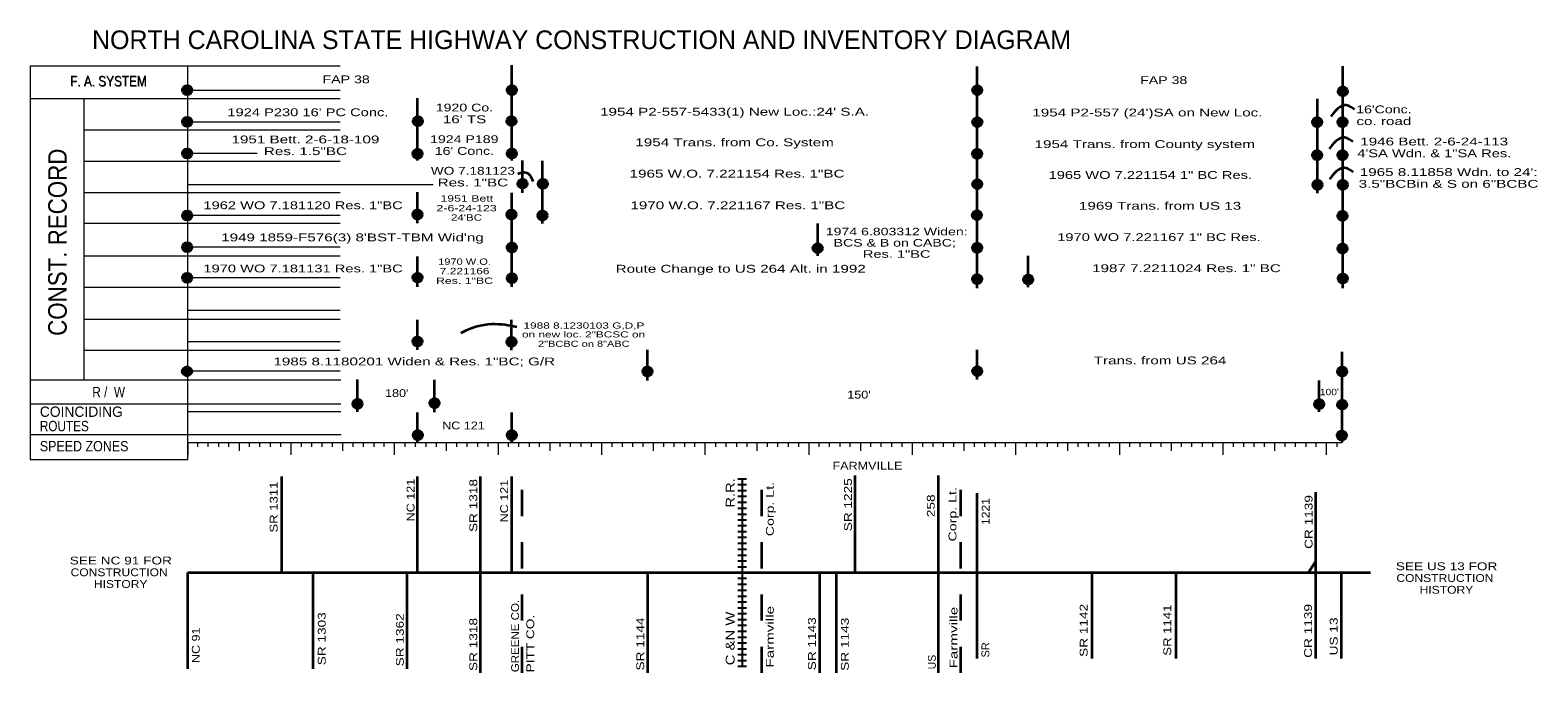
# Model space of a CAD drawing. Extents: x -5.26 to 3.89, y -6.45 to -0.4.
# Drawn here: x -5.26 to 0.51, y -2.86 to -0.4 of the extents above; entities that cross this region are included whole.
import ezdxf
from ezdxf.enums import TextEntityAlignment as Align

# ---------------------------------------------------------------- set-up
doc = ezdxf.new("R2010")
doc.units = 0
doc.header["$LTSCALE"] = 0.012
doc.linetypes.add('DOT_DASHED', pattern=[7.7, 5, -1.2, 0.3, -1.2])
doc.linetypes.add('MEDIUM_DASHED', pattern=[4.5, 3, -1.5])
doc.layers.add('1', color=7, linetype='Continuous', lineweight=13)

msp = doc.modelspace()

# ---------------------------------------------------------------- hatches: boundary and pattern name
at = {"layer": '1'}
for points in [[(-4.64019, -0.62692, 1), (-4.67602, -0.62692, 1)], [(-3.39807, -0.6265, 1), (-3.4339, -0.6265, 1)], [(-1.61609, -0.62585, 1), (-1.65192, -0.62585, 1)], [(-0.21709, -0.63085, 1), (-0.25292, -0.63085, 1)], [(-4.64019, -0.74792, 1), (-4.67602, -0.74792, 1)], [(-3.75753, -0.74465, 1), (-3.79336, -0.74465, 1)], [(-3.39881, -0.74442, 1), (-3.43464, -0.74442, 1)], [(-1.61599, -0.74845, 1), (-1.65182, -0.74845, 1)], [(-0.31537, -0.74931, 1), (-0.3512, -0.74931, 1)], [(-0.21837, -0.74931, 1), (-0.2542, -0.74931, 1)], [(-4.64019, -0.86892, 1), (-4.67602, -0.86892, 1)], [(-3.75908, -0.8705, 1), (-3.79491, -0.8705, 1)], [(-3.39786, -0.86833, 1), (-3.43369, -0.86833, 1)], [(-1.61668, -0.87042, 1), (-1.65251, -0.87042, 1)], [(-0.31537, -0.87542, 1), (-0.3512, -0.87542, 1)], [(-0.21837, -0.87542, 1), (-0.2542, -0.87542, 1)], [(-3.35726, -0.98436, 1), (-3.39309, -0.98436, 1)], [(-3.27909, -0.9847, 1), (-3.31492, -0.9847, 1)], [(-1.61609, -0.98655, 1), (-1.65192, -0.98655, 1)], [(-0.31409, -0.98879, 1), (-0.34992, -0.98879, 1)], [(-0.21709, -0.98879, 1), (-0.25292, -0.98879, 1)], [(-4.64019, -1.10592, 1), (-4.67602, -1.10592, 1)], [(-3.75835, -1.10233, 1), (-3.79418, -1.10233, 1)], [(-3.39845, -1.10233, 1), (-3.43428, -1.10233, 1)], [(-3.2801, -1.1062, 1), (-3.31593, -1.1062, 1)], [(-1.61737, -1.10502, 1), (-1.6532, -1.10502, 1)], [(-0.21837, -1.10726, 1), (-0.2542, -1.10726, 1)], [(-4.64019, -1.22692, 1), (-4.67602, -1.22692, 1)], [(-3.39765, -1.22919, 1), (-3.43348, -1.22919, 1)], [(-2.2271, -1.23137, 1), (-2.26293, -1.23137, 1)], [(-1.61668, -1.23009, 1), (-1.65251, -1.23009, 1)], [(-0.21837, -1.23233, 1), (-0.2542, -1.23233, 1)], [(-4.64019, -1.34492, 1), (-4.67602, -1.34492, 1)], [(-3.75915, -1.34409, 1), (-3.79498, -1.34409, 1)], [(-3.39765, -1.34568, 1), (-3.43348, -1.34568, 1)], [(-1.61616, -1.35003, 1), (-1.65199, -1.35003, 1)], [(-1.42162, -1.35106, 1), (-1.45745, -1.35106, 1)], [(-0.21703, -1.3474, 1), (-0.25286, -1.3474, 1)], [(-3.75809, -1.58868, 1), (-3.79392, -1.58868, 1)], [(-3.39873, -1.5894, 1), (-3.43456, -1.5894, 1)], [(-4.64076, -1.70273, 1), (-4.67659, -1.70273, 1)], [(-2.87825, -1.7038, 1), (-2.91408, -1.7038, 1)], [(-1.61609, -1.70172, 1), (-1.65192, -1.70172, 1)], [(-0.22001, -1.70331, 1), (-0.25584, -1.70331, 1)], [(-3.98833, -1.82717, 1), (-4.02416, -1.82717, 1)], [(-3.69381, -1.82511, 1), (-3.72964, -1.82511, 1)], [(-0.30828, -1.82806, 1), (-0.34411, -1.82806, 1)], [(-0.22001, -1.83041, 1), (-0.25584, -1.83041, 1)], [(-3.75704, -1.9476, 1), (-3.79287, -1.9476, 1)], [(-3.39704, -1.9476, 1), (-3.43287, -1.9476, 1)], [(-0.22079, -1.94843, 1), (-0.25662, -1.94843, 1)]]:
    msp.add_hatch(color=256, dxfattribs=at).paths.add_polyline_path(points)

# ---------------------------------------------------------------- linework, layer by layer
for p, q in [((-5.259, -0.533), (-5.259, -2.04)), ((-5.259, -0.533), (-4.073, -0.533)), ((-4.656, -0.626), (-4.073, -0.626)), ((-5.259, -0.658), (-4.073, -0.658)), ((-5.053, -0.658), (-5.053, -1.735)), ((-4.656, -0.747), (-4.073, -0.747)), ((-5.053, -0.778), (-4.073, -0.778)), ((-5.053, -0.898), (-4.073, -0.898)), ((-4.656, -0.868), (-4.39, -0.868)), ((-5.053, -1.018), (-4.073, -1.018)), ((-4.656, -0.988), (-3.717, -0.988)), ((-5.053, -1.135), (-4.073, -1.135)), ((-4.656, -1.105), (-4.073, -1.105)), ((-5.053, -1.26), (-4.073, -1.26)), ((-4.656, -1.226), (-4.073, -1.226)), ((-5.053, -1.381), (-4.073, -1.381)), ((-4.656, -1.344), (-4.073, -1.344)), ((-4.656, -1.469), (-4.073, -1.469)), ((-5.053, -1.503), (-4.073, -1.503)), ((-4.656, -1.589), (-4.073, -1.589)), ((-5.053, -1.622), (-4.073, -1.622)), ((-4.656, -1.701), (-4.073, -1.701)), ((-5.259, -1.735), (-4.07, -1.735)), ((-5.259, -1.827), (-4.07, -1.827)), ((-4.656, -1.856), (-4.07, -1.856)), ((-5.259, -1.944), (-4.069, -1.944)), ((-4.656, -1.975), (-4.656, -2.023)), ((-4.656, -1.975), (-0.238, -1.975)), ((-4.617, -1.992), (-4.617, -1.975)), ((-4.578, -1.992), (-4.578, -1.975)), ((-4.537, -1.992), (-4.537, -1.975)), ((-4.498, -1.992), (-4.498, -1.975)), ((-4.458, -2.007), (-4.458, -1.975)), ((-4.419, -1.992), (-4.419, -1.975)), ((-4.38, -1.992), (-4.38, -1.975)), ((-4.339, -1.992), (-4.339, -1.975)), ((-4.3, -1.992), (-4.3, -1.975)), ((-4.26, -2.023), (-4.26, -1.975)), ((-4.221, -1.992), (-4.221, -1.975)), ((-4.181, -1.992), (-4.181, -1.975)), ((-4.141, -1.992), (-4.141, -1.975)), ((-4.102, -1.992), (-4.102, -1.975)), ((-4.062, -2.007), (-4.062, -1.975)), ((-4.023, -1.992), (-4.023, -1.975)), ((-3.983, -1.992), (-3.983, -1.975)), ((-3.943, -1.992), (-3.943, -1.975)), ((-3.904, -1.992), (-3.904, -1.975)), ((-3.864, -2.023), (-3.864, -1.975)), ((-3.824, -1.992), (-3.824, -1.975)), ((-3.784, -1.992), (-3.784, -1.975)), ((-3.744, -1.992), (-3.744, -1.975)), ((-3.704, -1.992), (-3.704, -1.975)), ((-3.665, -2.007), (-3.665, -1.975)), ((-3.626, -1.992), (-3.626, -1.975)), ((-3.586, -1.992), (-3.586, -1.975)), ((-3.546, -1.992), (-3.546, -1.975)), ((-3.506, -1.992), (-3.506, -1.975)), ((-3.467, -2.023), (-3.467, -1.975)), ((-3.428, -1.992), (-3.428, -1.975)), ((-3.389, -1.992), (-3.389, -1.975)), ((-3.348, -1.992), (-3.348, -1.975)), ((-3.309, -1.992), (-3.309, -1.975)), ((-3.269, -2.007), (-3.269, -1.975)), ((-3.23, -1.992), (-3.23, -1.975)), ((-3.191, -1.992), (-3.191, -1.975)), ((-3.15, -1.992), (-3.15, -1.975)), ((-3.111, -1.992), (-3.111, -1.975)), ((-3.071, -2.023), (-3.071, -1.975)), ((-3.032, -1.992), (-3.032, -1.975)), ((-2.992, -1.992), (-2.992, -1.975)), ((-2.952, -1.992), (-2.952, -1.975)), ((-2.913, -1.992), (-2.913, -1.975)), ((-2.873, -2.007), (-2.873, -1.975)), ((-2.834, -1.992), (-2.834, -1.975)), ((-2.794, -1.992), (-2.794, -1.975)), ((-2.754, -1.992), (-2.754, -1.975)), ((-2.715, -1.992), (-2.715, -1.975)), ((-2.675, -2.023), (-2.675, -1.975)), ((-2.635, -1.992), (-2.635, -1.975)), ((-2.595, -1.992), (-2.595, -1.975)), ((-2.555, -1.992), (-2.555, -1.975)), ((-2.515, -1.992), (-2.515, -1.975)), ((-2.476, -2.007), (-2.476, -1.975)), ((-2.437, -1.992), (-2.437, -1.975)), ((-2.397, -1.992), (-2.397, -1.975)), ((-2.357, -1.992), (-2.357, -1.975)), ((-2.317, -1.992), (-2.317, -1.975)), ((-2.278, -2.023), (-2.278, -1.975)), ((-2.239, -1.992), (-2.239, -1.975)), ((-2.2, -1.992), (-2.2, -1.975)), ((-2.159, -1.992), (-2.159, -1.975)), ((-2.12, -1.992), (-2.12, -1.975)), ((-2.08, -2.007), (-2.08, -1.975)), ((-2.041, -1.992), (-2.041, -1.975)), ((-2.002, -1.992), (-2.002, -1.975)), ((-1.961, -1.992), (-1.961, -1.975)), ((-1.922, -1.992), (-1.922, -1.975)), ((-1.882, -2.023), (-1.882, -1.975)), ((-1.843, -1.992), (-1.843, -1.975)), ((-1.803, -1.992), (-1.803, -1.975)), ((-1.763, -1.992), (-1.763, -1.975)), ((-1.724, -1.992), (-1.724, -1.975)), ((-1.684, -2.007), (-1.684, -1.975)), ((-1.645, -1.992), (-1.645, -1.975)), ((-1.605, -1.992), (-1.605, -1.975)), ((-1.565, -1.992), (-1.565, -1.975)), ((-1.526, -1.992), (-1.526, -1.975)), ((-1.486, -2.023), (-1.486, -1.975)), ((-1.446, -1.992), (-1.446, -1.975)), ((-1.406, -1.992), (-1.406, -1.975)), ((-1.366, -1.992), (-1.366, -1.975)), ((-1.326, -1.992), (-1.326, -1.975)), ((-1.287, -2.007), (-1.287, -1.975)), ((-1.248, -1.992), (-1.248, -1.975)), ((-1.208, -1.992), (-1.208, -1.975)), ((-1.168, -1.992), (-1.168, -1.975)), ((-1.128, -1.992), (-1.128, -1.975)), ((-1.089, -2.023), (-1.089, -1.975)), ((-1.05, -1.992), (-1.05, -1.975)), ((-1.011, -1.992), (-1.011, -1.975)), ((-0.97, -1.992), (-0.97, -1.975)), ((-0.931, -1.992), (-0.931, -1.975)), ((-0.891, -2.007), (-0.891, -1.975)), ((-0.852, -1.992), (-0.852, -1.975)), ((-0.813, -1.992), (-0.813, -1.975)), ((-0.772, -1.992), (-0.772, -1.975)), ((-0.733, -1.992), (-0.733, -1.975)), ((-0.693, -2.023), (-0.693, -1.975)), ((-0.654, -1.992), (-0.654, -1.975)), ((-0.614, -1.992), (-0.614, -1.975)), ((-0.574, -1.992), (-0.574, -1.975)), ((-0.535, -1.992), (-0.535, -1.975)), ((-0.495, -2.007), (-0.495, -1.975)), ((-0.456, -1.992), (-0.456, -1.975)), ((-0.416, -1.992), (-0.416, -1.975)), ((-0.376, -1.992), (-0.376, -1.975)), ((-0.337, -1.992), (-0.337, -1.975)), ((-0.297, -2.023), (-0.297, -1.975)), ((-0.257, -1.992), (-0.257, -1.975)), ((-5.259, -2.04), (-4.656, -2.04))]:
    msp.add_line(p, q, dxfattribs=at)
at = {"layer": '1', "lineweight": 35}
for p, q in [((-3.416, -0.896), (-3.416, -0.531)), ((-1.634, -1.384), (-1.634, -0.536)), ((-0.235, -1.384), (-0.235, -0.535)), ((-3.776, -0.896), (-3.776, -0.657)), ((-0.332, -1.021), (-0.332, -0.66)), ((-3.375, -1.02), (-3.375, -0.896)), ((-3.298, -1.137), (-3.298, -0.897)), ((-3.776, -1.136), (-3.776, -1.017)), ((-3.416, -1.379), (-3.416, -1.019)), ((-2.245, -1.26), (-2.245, -1.137)), ((-3.776, -1.379), (-3.776, -1.263)), ((-1.44, -1.381), (-1.44, -1.261)), ((-3.776, -1.621), (-3.776, -1.506)), ((-3.417, -1.622), (-3.417, -1.506)), ((-2.896, -1.738), (-2.896, -1.621)), ((-1.634, -1.734), (-1.634, -1.621)), ((-0.238, -1.975), (-0.238, -1.628)), ((-4.006, -1.858), (-4.006, -1.734)), ((-3.712, -1.859), (-3.712, -1.735)), ((-0.326, -1.858), (-0.326, -1.738)), ((-3.776, -1.978), (-3.776, -1.86)), ((-3.416, -1.978), (-3.416, -1.86)), ((-4.296, -2.473), (-4.296, -2.105)), ((-3.776, -2.473), (-3.776, -2.105)), ((-3.536, -2.857), (-3.536, -2.105)), ((-3.416, -2.473), (-3.416, -2.105)), ((-2.101, -2.473), (-2.101, -2.102)), ((-1.782, -2.857), (-1.782, -2.102)), ((-1.634, -2.802), (-1.634, -2.169)), ((-0.339, -2.802), (-0.339, -2.165)), ((-4.656, -2.473), (-1.634, -2.473)), ((-4.656, -2.841), (-4.656, -2.473)), ((-4.176, -2.841), (-4.176, -2.473)), ((-3.816, -2.841), (-3.816, -2.473)), ((-2.895, -2.857), (-2.895, -2.473)), ((-2.237, -2.857), (-2.237, -2.473)), ((-2.173, -2.857), (-2.173, -2.473)), ((-1.634, -2.473), (-0.129, -2.473)), ((-1.194, -2.802), (-1.194, -2.473)), ((-0.873, -2.802), (-0.873, -2.473)), ((-0.367, -2.473), (-0.339, -2.429)), ((-0.24, -2.802), (-0.24, -2.473))]:
    msp.add_line(p, q, dxfattribs=at)
at = {"layer": '1', "linetype": 'DOT_DASHED', "lineweight": 35}
msp.add_line((-3.376, -2.857), (-3.376, -2.105), dxfattribs=at)
at = {"layer": '1', "lineweight": 25}
for p, q in [((-2.55, -2.114), (-2.517, -2.114)), ((-2.533, -2.832), (-2.533, -2.114)), ((-2.55, -2.136), (-2.517, -2.136)), ((-2.55, -2.159), (-2.517, -2.159)), ((-2.55, -2.181), (-2.517, -2.181)), ((-2.55, -2.204), (-2.517, -2.204)), ((-2.55, -2.226), (-2.517, -2.226)), ((-2.55, -2.249), (-2.517, -2.249)), ((-2.55, -2.271), (-2.517, -2.271)), ((-2.55, -2.293), (-2.517, -2.293)), ((-2.55, -2.316), (-2.517, -2.316)), ((-2.55, -2.338), (-2.517, -2.338)), ((-2.55, -2.361), (-2.517, -2.361)), ((-2.55, -2.383), (-2.517, -2.383)), ((-2.55, -2.406), (-2.517, -2.406)), ((-2.55, -2.428), (-2.517, -2.428)), ((-2.55, -2.451), (-2.517, -2.451)), ((-2.55, -2.495), (-2.517, -2.495)), ((-2.55, -2.518), (-2.517, -2.518)), ((-2.55, -2.54), (-2.517, -2.54)), ((-2.55, -2.563), (-2.517, -2.563)), ((-2.55, -2.585), (-2.517, -2.585)), ((-2.55, -2.608), (-2.517, -2.608)), ((-2.55, -2.63), (-2.517, -2.63)), ((-2.55, -2.653), (-2.517, -2.653)), ((-2.55, -2.675), (-2.517, -2.675)), ((-2.55, -2.697), (-2.517, -2.697)), ((-2.55, -2.72), (-2.517, -2.72)), ((-2.55, -2.742), (-2.517, -2.742)), ((-2.55, -2.765), (-2.517, -2.765)), ((-2.55, -2.787), (-2.517, -2.787)), ((-2.55, -2.81), (-2.517, -2.81)), ((-2.55, -2.832), (-2.517, -2.832))]:
    msp.add_line(p, q, dxfattribs=at)
at = {"layer": '1', "linetype": 'MEDIUM_DASHED', "lineweight": 35}
for p, q in [((-2.459, -2.857), (-2.459, -2.105)), ((-1.697, -2.857), (-1.697, -2.105))]:
    msp.add_line(p, q, dxfattribs=at)
at = {"layer": '1'}
msp.add_lwpolyline([(-4.656, -2.04), (-4.656, -1.722), (-4.656, -0.533)], dxfattribs=at)
at = {"layer": '1', "lineweight": 35}
for centre in [(-4.65811, -0.62692), (-3.41598, -0.6265), (-1.63401, -0.62585), (-0.23501, -0.63085), (-4.65811, -0.74792), (-3.77544, -0.74465), (-3.41672, -0.74442), (-1.63391, -0.74845), (-0.33328, -0.74931), (-0.23628, -0.74931), (-4.65811, -0.86892), (-3.77699, -0.8705), (-3.41577, -0.86833), (-1.63459, -0.87042), (-0.33328, -0.87542), (-0.23628, -0.87542), (-3.37517, -0.98436), (-3.29701, -0.9847), (-1.63401, -0.98655), (-0.33201, -0.98879), (-0.23501, -0.98879), (-4.65811, -1.10592), (-3.77627, -1.10233), (-3.41636, -1.10233), (-3.29802, -1.1062), (-1.63528, -1.10502), (-0.23628, -1.10726), (-4.65811, -1.22692), (-3.41556, -1.22919), (-2.24501, -1.23137), (-1.63459, -1.23009), (-0.23628, -1.23233), (-4.65811, -1.34492), (-3.77706, -1.34409), (-3.41556, -1.34568), (-1.63407, -1.35003), (-1.43953, -1.35106), (-0.23495, -1.3474), (-3.77601, -1.58868), (-3.41665, -1.5894), (-4.65868, -1.70273), (-2.89616, -1.7038), (-1.63401, -1.70172), (-0.23792, -1.70331), (-4.00624, -1.82717), (-3.71172, -1.82511), (-0.3262, -1.82806), (-0.23792, -1.83041), (-3.77496, -1.9476), (-3.41496, -1.9476), (-0.23871, -1.94843)]:
    msp.add_circle(centre, 0.01792, dxfattribs=at)
for points in [[(-0.191, -0.7), (-0.195, -0.696), (-0.222, -0.675), (-0.253, -0.69), (-0.281, -0.727)], [(-0.197, -0.824), (-0.201, -0.82), (-0.228, -0.799), (-0.259, -0.814), (-0.287, -0.851)], [(-0.196, -0.94), (-0.2, -0.936), (-0.227, -0.915), (-0.258, -0.93), (-0.286, -0.967)], [(-3.393, -0.948), (-3.384, -0.942), (-3.36, -0.935), (-3.343, -0.953), (-3.335, -0.976)], [(-3.396, -1.534), (-3.409, -1.53), (-3.48, -1.516), (-3.552, -1.528), (-3.611, -1.556)]]:
    msp.add_open_spline(points, degree=3, dxfattribs=at)

# ---------------------------------------------------------------- texts
at = {"layer": '1'}
for s, height, p in [('NORTH CAROLINA STATE HIGHWAY CONSTRUCTION AND INVENTORY DIAGRAM', 0.07133, (-5.022, -0.469)), ('COINCIDING', 0.03961, (-5.222, -1.877))]:
    msp.add_text(s, height=height, dxfattribs=at).set_placement(p)
for s, height, width, p in [('F. A. SYSTEM', 0.03962, 0.85, (-4.96, -0.611)), ('F. A. SYSTEM', 0.03962, 0.85, (-4.958, -0.613)), ('FAP 38', 0.03, 1.35, (-4.0495, -0.6)), ('FAP 38', 0.03, 1.35, (-0.9205, -0.603)), ('1920 Co.', 0.03, 1.35, (-3.597, -0.708)), ("1954 P2-557-5433(1) New Loc.:24' S.A.", 0.03, 1.45, (-2.563, -0.724)), ("16'Conc.", 0.03, 1.35, (-0.078, -0.715)), ("1924 P230 16' PC Conc.", 0.03, 1.4, (-4.196, -0.726)), ("16' TS", 0.03, 1.45, (-3.5965, -0.753)), ("1954 P2-557 (24')SA on New Loc.", 0.03, 1.45, (-0.983, -0.727)), ('co. road', 0.03, 1.45, (-0.078, -0.76)), ('1951 Bett. 2-6-18-109', 0.03, 1.45, (-4.2055, -0.83)), ('1924 P189', 0.03, 1.35, (-3.5975, -0.829)), ('1946 Bett. 2-6-24-113', 0.03, 1.45, (0.1145, -0.838)), ('Res. 1.5"BC', 0.03, 1.45, (-4.2055, -0.875)), ("16' Conc.", 0.03, 1.35, (-3.597, -0.874)), ('1954 Trans. from Co. System', 0.03, 1.45, (-2.563, -0.841)), ('1954 Trans. from County system', 0.03, 1.45, (-0.993, -0.848)), ('4\'SA Wdn. & 1"SA Res.', 0.03, 1.4, (0.115, -0.883)), ('WO 7.181123', 0.03, 1.3, (-3.5645, -0.95)), ('Res. 1"BC', 0.03, 1.45, (-3.5645, -0.995)), ('1965 W.O. 7.221154 Res. 1"BC', 0.03, 1.45, (-2.5535, -0.961)), ('1965 WO 7.221154 1" BC Res.', 0.03, 1.4, (-0.972, -0.966)), ('3.5"BCBin & S on 6"BCBC', 0.03, 1.45, (0.1695, -1)), ("1965 8.11858 Wdn. to 24':", 0.03, 1.45, (0.17, -0.955)), ('1951 Bett', 0.0243, 1.45, (-3.588, -1.053)), ('1962 WO 7.181120 Res. 1"BC', 0.03, 1.4, (-4.2145, -1.082)), ('2-6-24-123', 0.0243, 1.45, (-3.5885, -1.09)), ('1970 W.O. 7.221167 Res. 1"BC', 0.03, 1.45, (-2.5505, -1.082)), ('1969 Trans. from US 13', 0.03, 1.45, (-0.9345, -1.084)), ("24'BC", 0.0243, 1.35, (-3.589, -1.126)), ('1974 6.803312 Widen:', 0.02881, 1.4, (-1.9425, -1.182)), ("1949 1859-F576(3) 8'BST-TBM Wid'ng", 0.03, 1.45, (-4.0255, -1.205)), ('BCS & B on CABC; ', 0.02881, 1.4, (-1.9425, -1.225)), ('1970 WO 7.221167 1" BC Res.', 0.03, 1.4, (-0.939, -1.204)), ('Res. 1"BC', 0.02881, 1.45, (-1.9425, -1.268)), ('1970 WO 7.181131 Res. 1"BC', 0.03, 1.4, (-4.2145, -1.324)), ('1970 W.O.', 0.0243, 1.3, (-3.5965, -1.295)), ('7.221166', 0.0243, 1.4, (-3.596, -1.331)), ('Route Change to US 264 Alt. in 1992', 0.03, 1.45, (-2.5395, -1.325)), ('1987 7.2211024 Res. 1" BC', 0.03, 1.45, (-0.8335, -1.323)), ('Res. 1"BC', 0.0243, 1.45, (-3.5965, -1.368)), ('on new loc. 2"BCSC on', 0.02333, 1.45, (-3.141, -1.573)), ('1988 8.1230103 G,D,P', 0.02333, 1.45, (-3.1395, -1.539)), ('2"BCBC on 8"ABC', 0.02333, 1.35, (-3.14, -1.609)), ('1985 8.1180201 Widen & Res. 1"BC; G/R', 0.03, 1.45, (-3.789, -1.68)), ('Trans. from US 264', 0.03, 1.45, (-0.9345, -1.676)), ('R /  W', 0.03962, 0.85, (-4.9585, -1.802)), ("180'", 0.03, 1.2, (-3.856, -1.801)), ("150'", 0.03, 1.2, (-2.087, -1.807)), ("100'", 0.0243, 1.2, (-0.2865, -1.794)), ('NC 121', 0.03, 1.2, (-3.6005, -1.925)), ('FARMVILLE', 0.03, 1.2, (-2.0545, -2.079)), ('SEE NC 91 FOR', 0.03, 1.3, (-4.912, -2.442)), ('CONSTRUCTION ', 0.03, 1.15, (-4.912, -2.487)), ('SEE US 13 FOR', 0.03, 1.3, (0.162, -2.464)), ('CONSTRUCTION ', 0.03, 1.15, (0.162, -2.509)), ('HISTORY', 0.03, 1.15, (-4.9125, -2.532)), ('HISTORY', 0.03, 1.15, (0.1615, -2.554))]:
    msp.add_text(s, height=height, dxfattribs=dict(at, width=width)).set_placement(p, align=Align.CENTER)
for s, height, width, p in [('CONST. RECORD', 0.071, 0.9, (-5.119, -1.2085)), ('SR 1311', 0.03, 1.25, (-4.312, -2.2225)), ('NC 121', 0.03, 1.2, (-3.788, -2.1955)), ('SR 1318', 0.03, 1.3, (-3.548, -2.2165)), ('NC 121', 0.03, 1.2, (-3.43, -2.1995)), ('Corp. Lt.', 0.03, 1.35, (-2.413, -2.23)), ('SR 1225', 0.03, 1.3, (-2.114, -2.2135)), ('258', 0.03, 1.3, (-1.797, -2.2175)), ('Corp. Lt.', 0.03, 1.35, (-1.714, -2.25)), ('1221', 0.03, 1.15, (-1.587, -2.2395)), ('CR 1139', 0.03, 1.3, (-0.351, -2.2795)), ('GREENE CO.', 0.03, 1.1, (-3.388, -2.716)), ('SR 1142', 0.03, 1.3, (-1.212, -2.6945)), ('CR 1139', 0.03, 1.3, (-0.353, -2.6965)), ('SR 1303', 0.03, 1.3, (-4.128, -2.7265)), ('SR 1362', 0.03, 1.3, (-3.829, -2.7305)), ('SR 1318', 0.03, 1.3, (-3.548, -2.7485)), ('PITT CO.', 0.03, 1.3, (-3.33, -2.745)), ('SR 1144', 0.03, 1.3, (-2.909, -2.7465)), ('Farmville', 0.03, 1.45, (-2.413, -2.719)), ('SR 1143', 0.03, 1.3, (-2.252, -2.7455)), ('SR 1143', 0.03, 1.3, (-2.126, -2.7475)), ('Farmville', 0.03, 1.45, (-1.71, -2.722)), ('SR 1141', 0.03, 1.25, (-0.892, -2.6935)), ('US 13', 0.03, 1.3, (-0.255, -2.7175)), ('NC 91', 0.03, 1.2, (-4.61, -2.7515)), ('SR', 0.03, 1.05, (-1.588, -2.769))]:
    msp.add_text(s, height=height, rotation=90, dxfattribs=dict(at, width=width)).set_placement(p, align=Align.CENTER)
for s, height, width, p in [('ROUTES', 0.03961, 0.85, (-5.222, -1.932)), ('SPEED ZONES', 0.03962, 0.9, (-5.222, -2.009))]:
    msp.add_text(s, height=height, dxfattribs=dict(at, width=width)).set_placement(p)
at = {"layer": '1', "width": 1.25}
msp.add_text('R.R.', height=0.03366, rotation=90, dxfattribs=at).set_placement((-2.563, -2.112), align=Align.RIGHT)
msp.add_text('C &N W', height=0.034, rotation=90, dxfattribs=at).set_placement((-2.563, -2.828))
at = {"layer": '1'}
msp.add_text('US', height=0.03, rotation=90, dxfattribs=at).set_placement((-1.793, -2.8155), align=Align.CENTER)

doc.saveas('drawing.dxf')
